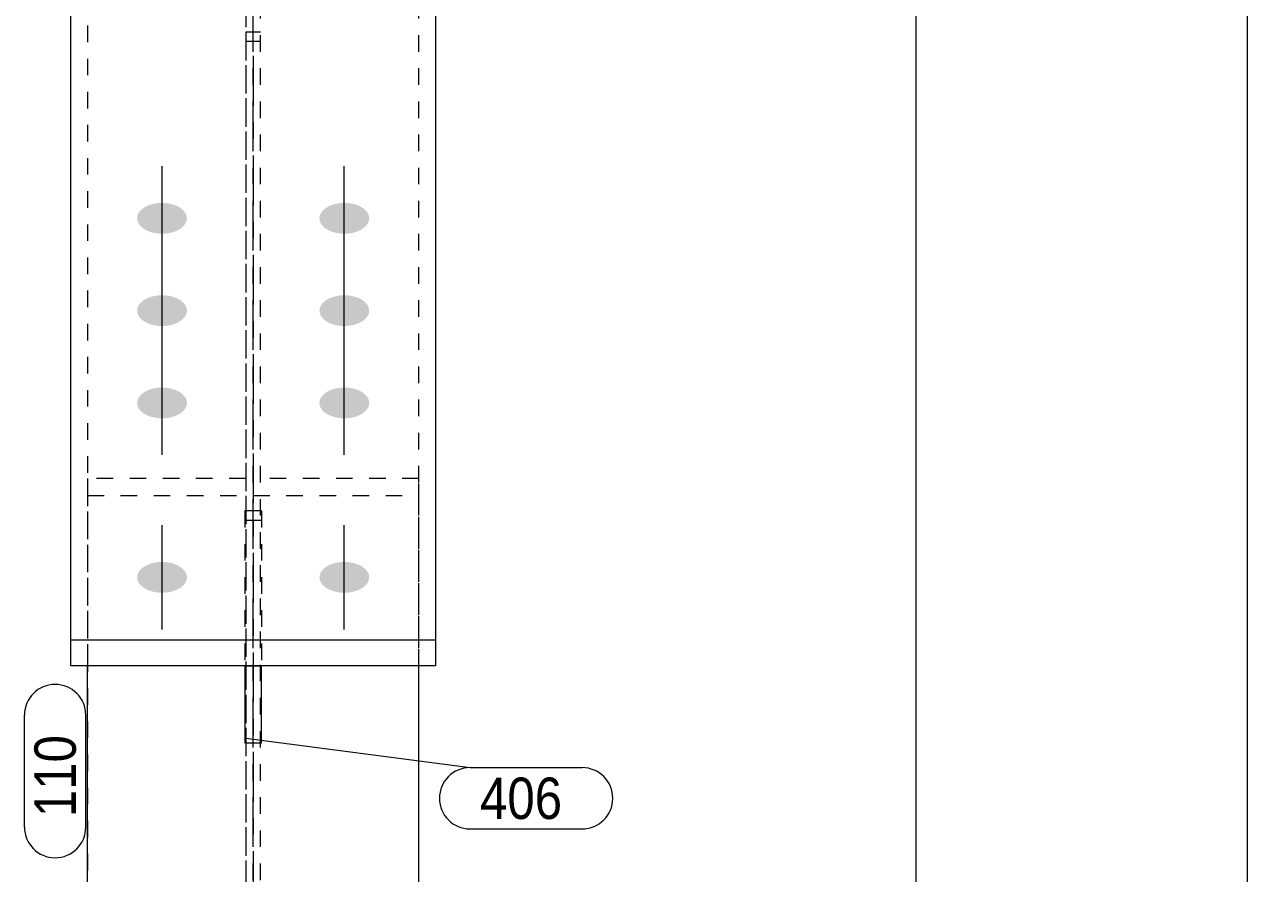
# Model space of a CAD drawing. Header units: millimetres. Extents: x 2 to 579, y 1 to 825.
# Drawn here: x 69.8 to 143.6, y 523.1 to 574.3 of the extents above; entities that cross this region are included whole.
import ezdxf

# ---------------------------------------------------------------- set-up
doc = ezdxf.new("R2010")
doc.units = ezdxf.units.MM
for name, pattern in [('XKITLINE00', [0]), ('XKITLINE01', [4, 1, -1, 1, -1]), ('XKITLINE03', [6, 3, -1, 1, -1])]:
    doc.linetypes.add(name, pattern=pattern)
for name, color, linetype, lineweight in [('Bolt', 3, 'Continuous', 0), ('Dimensions', 7, 'Continuous', 0), ('Part', 2, 'Continuous', 0), ('PartMark', 7, 'Continuous', 0)]:
    doc.layers.add(name, color=color, linetype=linetype, lineweight=lineweight)
doc.styles.add('ARIAL', font='ARIAL.TTF')

# ---------------------------------------------------------------- blocks, each defined once
blk = doc.blocks.new('*A39')
at = {"layer": 'Bolt'}
for points in [[(78.032, 561.676), (77.995, 561.677), (77.958, 561.678), (77.922, 561.68), (77.885, 561.683), (77.849, 561.686), (77.812, 561.69), (77.776, 561.694), (77.74, 561.698), (77.704, 561.704), (77.669, 561.71), (77.633, 561.716), (77.598, 561.723), (77.563, 561.73), (77.529, 561.738), (77.495, 561.747), (77.461, 561.756), (77.427, 561.765), (77.394, 561.775), (77.362, 561.786), (77.329, 561.797), (77.298, 561.808), (77.266, 561.82), (77.235, 561.832), (77.205, 561.845), (77.175, 561.859), (77.146, 561.872), (77.117, 561.887), (77.089, 561.901), (77.061, 561.916), (77.034, 561.932), (77.008, 561.948), (76.982, 561.964), (76.957, 561.981), (76.933, 561.998), (76.909, 562.015), (76.886, 562.033), (76.864, 562.051), (76.842, 562.07), (76.822, 562.089), (76.801, 562.108), (76.782, 562.127), (76.764, 562.147), (76.746, 562.167), (76.729, 562.187), (76.713, 562.208), (76.697, 562.228), (76.683, 562.249), (76.669, 562.27), (76.656, 562.292), (76.644, 562.313), (76.633, 562.335), (76.623, 562.357), (76.614, 562.379), (76.605, 562.401), (76.598, 562.423), (76.591, 562.446), (76.585, 562.468), (76.58, 562.491), (76.576, 562.514), (76.573, 562.536), (76.571, 562.559), (76.569, 562.582), (76.569, 562.605), (76.569, 562.627), (76.571, 562.65), (76.573, 562.673), (76.576, 562.696), (76.58, 562.718), (76.585, 562.741), (76.591, 562.763), (76.598, 562.786), (76.605, 562.808), (76.614, 562.83), (76.623, 562.852), (76.633, 562.874), (76.644, 562.896), (76.656, 562.917), (76.669, 562.939), (76.683, 562.96), (76.697, 562.981), (76.713, 563.002), (76.729, 563.022), (76.746, 563.042), (76.764, 563.062), (76.782, 563.082), (76.801, 563.101), (76.822, 563.12), (76.842, 563.139), (76.864, 563.158), (76.886, 563.176), (76.909, 563.194), (76.933, 563.211), (76.957, 563.228), (76.982, 563.245), (77.008, 563.261), (77.034, 563.277), (77.061, 563.293), (77.089, 563.308), (77.117, 563.322), (77.146, 563.337), (77.175, 563.35), (77.205, 563.364), (77.235, 563.377), (77.266, 563.389), (77.298, 563.401), (77.329, 563.413), (77.362, 563.424), (77.394, 563.434), (77.427, 563.444), (77.461, 563.454), (77.495, 563.463), (77.529, 563.471), (77.563, 563.479), (77.598, 563.486), (77.633, 563.493), (77.669, 563.5), (77.704, 563.505), (77.74, 563.511), (77.776, 563.515), (77.812, 563.52), (77.849, 563.523), (77.885, 563.526), (77.922, 563.529), (77.958, 563.531), (77.995, 563.532), (78.032, 563.533), (78.069, 563.533), (78.106, 563.533), (78.142, 563.532), (78.179, 563.531), (78.216, 563.529), (78.252, 563.526), (78.289, 563.523), (78.325, 563.52), (78.361, 563.515), (78.397, 563.511), (78.433, 563.505), (78.469, 563.5), (78.504, 563.493), (78.539, 563.486), (78.574, 563.479), (78.609, 563.471), (78.643, 563.463), (78.677, 563.454), (78.71, 563.444), (78.743, 563.434), (78.776, 563.424), (78.808, 563.413), (78.84, 563.401), (78.871, 563.389), (78.902, 563.377), (78.932, 563.364), (78.962, 563.35), (78.992, 563.337), (79.02, 563.322), (79.049, 563.308), (79.076, 563.293), (79.103, 563.277), (79.129, 563.261), (79.155, 563.245), (79.18, 563.228), (79.205, 563.211), (79.228, 563.194), (79.251, 563.176), (79.274, 563.158), (79.295, 563.139), (79.316, 563.12), (79.336, 563.101), (79.355, 563.082), (79.374, 563.062), (79.392, 563.042), (79.409, 563.022), (79.425, 563.002), (79.44, 562.981), (79.455, 562.96), (79.468, 562.939), (79.481, 562.917), (79.493, 562.896), (79.504, 562.874), (79.514, 562.852), (79.524, 562.83), (79.532, 562.808), (79.54, 562.786), (79.547, 562.763), (79.553, 562.741), (79.557, 562.718), (79.562, 562.696), (79.565, 562.673), (79.567, 562.65), (79.568, 562.627), (79.569, 562.605), (79.568, 562.582), (79.567, 562.559), (79.565, 562.536), (79.562, 562.514), (79.557, 562.491), (79.553, 562.468), (79.547, 562.446), (79.54, 562.423), (79.532, 562.401), (79.524, 562.379), (79.514, 562.357), (79.504, 562.335), (79.493, 562.313), (79.481, 562.292), (79.468, 562.27), (79.455, 562.249), (79.44, 562.228), (79.425, 562.208), (79.409, 562.187), (79.392, 562.167), (79.374, 562.147), (79.355, 562.127), (79.336, 562.108), (79.316, 562.089), (79.295, 562.07), (79.274, 562.051), (79.251, 562.033), (79.228, 562.015), (79.205, 561.998), (79.18, 561.981), (79.155, 561.964), (79.129, 561.948), (79.103, 561.932), (79.076, 561.916), (79.049, 561.901), (79.02, 561.887), (78.992, 561.872), (78.962, 561.859), (78.932, 561.845), (78.902, 561.832), (78.871, 561.82), (78.84, 561.808), (78.808, 561.797), (78.776, 561.786), (78.743, 561.775), (78.71, 561.765), (78.677, 561.756), (78.643, 561.747), (78.609, 561.738), (78.574, 561.73), (78.539, 561.723), (78.504, 561.716), (78.469, 561.71), (78.433, 561.704), (78.397, 561.698), (78.361, 561.694), (78.325, 561.69), (78.289, 561.686), (78.252, 561.683), (78.216, 561.68), (78.179, 561.678), (78.142, 561.677), (78.106, 561.676), (78.069, 561.676)], [(89.032, 561.676), (88.995, 561.677), (88.958, 561.678), (88.922, 561.68), (88.885, 561.683), (88.849, 561.686), (88.812, 561.69), (88.776, 561.694), (88.74, 561.698), (88.704, 561.704), (88.669, 561.71), (88.633, 561.716), (88.598, 561.723), (88.563, 561.73), (88.529, 561.738), (88.495, 561.747), (88.461, 561.756), (88.427, 561.765), (88.394, 561.775), (88.362, 561.786), (88.329, 561.797), (88.298, 561.808), (88.266, 561.82), (88.235, 561.832), (88.205, 561.845), (88.175, 561.859), (88.146, 561.872), (88.117, 561.887), (88.089, 561.901), (88.061, 561.916), (88.034, 561.932), (88.008, 561.948), (87.982, 561.964), (87.957, 561.981), (87.933, 561.998), (87.909, 562.015), (87.886, 562.033), (87.864, 562.051), (87.842, 562.07), (87.822, 562.089), (87.801, 562.108), (87.782, 562.127), (87.764, 562.147), (87.746, 562.167), (87.729, 562.187), (87.713, 562.208), (87.697, 562.228), (87.683, 562.249), (87.669, 562.27), (87.656, 562.292), (87.644, 562.313), (87.633, 562.335), (87.623, 562.357), (87.614, 562.379), (87.605, 562.401), (87.598, 562.423), (87.591, 562.446), (87.585, 562.468), (87.58, 562.491), (87.576, 562.514), (87.573, 562.536), (87.571, 562.559), (87.569, 562.582), (87.569, 562.605), (87.569, 562.627), (87.571, 562.65), (87.573, 562.673), (87.576, 562.696), (87.58, 562.718), (87.585, 562.741), (87.591, 562.763), (87.598, 562.786), (87.605, 562.808), (87.614, 562.83), (87.623, 562.852), (87.633, 562.874), (87.644, 562.896), (87.656, 562.917), (87.669, 562.939), (87.683, 562.96), (87.697, 562.981), (87.713, 563.002), (87.729, 563.022), (87.746, 563.042), (87.764, 563.062), (87.782, 563.082), (87.801, 563.101), (87.822, 563.12), (87.842, 563.139), (87.864, 563.158), (87.886, 563.176), (87.909, 563.194), (87.933, 563.211), (87.957, 563.228), (87.982, 563.245), (88.008, 563.261), (88.034, 563.277), (88.061, 563.293), (88.089, 563.308), (88.117, 563.322), (88.146, 563.337), (88.175, 563.35), (88.205, 563.364), (88.235, 563.377), (88.266, 563.389), (88.298, 563.401), (88.329, 563.413), (88.362, 563.424), (88.394, 563.434), (88.427, 563.444), (88.461, 563.454), (88.495, 563.463), (88.529, 563.471), (88.563, 563.479), (88.598, 563.486), (88.633, 563.493), (88.669, 563.5), (88.704, 563.505), (88.74, 563.511), (88.776, 563.515), (88.812, 563.52), (88.849, 563.523), (88.885, 563.526), (88.922, 563.529), (88.958, 563.531), (88.995, 563.532), (89.032, 563.533), (89.069, 563.533), (89.106, 563.533), (89.142, 563.532), (89.179, 563.531), (89.216, 563.529), (89.252, 563.526), (89.289, 563.523), (89.325, 563.52), (89.361, 563.515), (89.397, 563.511), (89.433, 563.505), (89.469, 563.5), (89.504, 563.493), (89.539, 563.486), (89.574, 563.479), (89.609, 563.471), (89.643, 563.463), (89.677, 563.454), (89.71, 563.444), (89.743, 563.434), (89.776, 563.424), (89.808, 563.413), (89.84, 563.401), (89.871, 563.389), (89.902, 563.377), (89.932, 563.364), (89.962, 563.35), (89.992, 563.337), (90.02, 563.322), (90.049, 563.308), (90.076, 563.293), (90.103, 563.277), (90.129, 563.261), (90.155, 563.245), (90.18, 563.228), (90.205, 563.211), (90.228, 563.194), (90.251, 563.176), (90.274, 563.158), (90.295, 563.139), (90.316, 563.12), (90.336, 563.101), (90.355, 563.082), (90.374, 563.062), (90.392, 563.042), (90.409, 563.022), (90.425, 563.002), (90.44, 562.981), (90.455, 562.96), (90.468, 562.939), (90.481, 562.917), (90.493, 562.896), (90.504, 562.874), (90.514, 562.852), (90.524, 562.83), (90.532, 562.808), (90.54, 562.786), (90.547, 562.763), (90.553, 562.741), (90.557, 562.718), (90.562, 562.696), (90.565, 562.673), (90.567, 562.65), (90.568, 562.627), (90.569, 562.605), (90.568, 562.582), (90.567, 562.559), (90.565, 562.536), (90.562, 562.514), (90.557, 562.491), (90.553, 562.468), (90.547, 562.446), (90.54, 562.423), (90.532, 562.401), (90.524, 562.379), (90.514, 562.357), (90.504, 562.335), (90.493, 562.313), (90.481, 562.292), (90.468, 562.27), (90.455, 562.249), (90.44, 562.228), (90.425, 562.208), (90.409, 562.187), (90.392, 562.167), (90.374, 562.147), (90.355, 562.127), (90.336, 562.108), (90.316, 562.089), (90.295, 562.07), (90.274, 562.051), (90.251, 562.033), (90.228, 562.015), (90.205, 561.998), (90.18, 561.981), (90.155, 561.964), (90.129, 561.948), (90.103, 561.932), (90.076, 561.916), (90.049, 561.901), (90.02, 561.887), (89.992, 561.872), (89.962, 561.859), (89.932, 561.845), (89.902, 561.832), (89.871, 561.82), (89.84, 561.808), (89.808, 561.797), (89.776, 561.786), (89.743, 561.775), (89.71, 561.765), (89.677, 561.756), (89.643, 561.747), (89.609, 561.738), (89.574, 561.73), (89.539, 561.723), (89.504, 561.716), (89.469, 561.71), (89.433, 561.704), (89.397, 561.698), (89.361, 561.694), (89.325, 561.69), (89.289, 561.686), (89.252, 561.683), (89.216, 561.68), (89.179, 561.678), (89.142, 561.677), (89.106, 561.676), (89.069, 561.676)], [(78.032, 556.104), (77.995, 556.105), (77.958, 556.107), (77.922, 556.109), (77.885, 556.111), (77.849, 556.114), (77.812, 556.118), (77.776, 556.122), (77.74, 556.127), (77.704, 556.132), (77.669, 556.138), (77.633, 556.144), (77.598, 556.151), (77.563, 556.158), (77.529, 556.166), (77.495, 556.175), (77.461, 556.184), (77.427, 556.193), (77.394, 556.203), (77.362, 556.214), (77.329, 556.225), (77.298, 556.236), (77.266, 556.248), (77.235, 556.261), (77.205, 556.273), (77.175, 556.287), (77.146, 556.301), (77.117, 556.315), (77.089, 556.33), (77.061, 556.345), (77.034, 556.36), (77.008, 556.376), (76.982, 556.392), (76.957, 556.409), (76.933, 556.426), (76.909, 556.444), (76.886, 556.461), (76.864, 556.479), (76.842, 556.498), (76.822, 556.517), (76.801, 556.536), (76.782, 556.555), (76.764, 556.575), (76.746, 556.595), (76.729, 556.615), (76.713, 556.636), (76.697, 556.656), (76.683, 556.677), (76.669, 556.698), (76.656, 556.72), (76.644, 556.741), (76.633, 556.763), (76.623, 556.785), (76.614, 556.807), (76.605, 556.829), (76.598, 556.852), (76.591, 556.874), (76.585, 556.896), (76.58, 556.919), (76.576, 556.942), (76.573, 556.964), (76.571, 556.987), (76.569, 557.01), (76.569, 557.033), (76.569, 557.055), (76.571, 557.078), (76.573, 557.101), (76.576, 557.124), (76.58, 557.146), (76.585, 557.169), (76.591, 557.191), (76.598, 557.214), (76.605, 557.236), (76.614, 557.258), (76.623, 557.28), (76.633, 557.302), (76.644, 557.324), (76.656, 557.346), (76.669, 557.367), (76.683, 557.388), (76.697, 557.409), (76.713, 557.43), (76.729, 557.45), (76.746, 557.47), (76.764, 557.49), (76.782, 557.51), (76.801, 557.53), (76.822, 557.549), (76.842, 557.567), (76.864, 557.586), (76.886, 557.604), (76.909, 557.622), (76.933, 557.639), (76.957, 557.656), (76.982, 557.673), (77.008, 557.689), (77.034, 557.705), (77.061, 557.721), (77.089, 557.736), (77.117, 557.751), (77.146, 557.765), (77.175, 557.779), (77.205, 557.792), (77.235, 557.805), (77.266, 557.817), (77.298, 557.829), (77.329, 557.841), (77.362, 557.852), (77.394, 557.862), (77.427, 557.872), (77.461, 557.882), (77.495, 557.891), (77.529, 557.899), (77.563, 557.907), (77.598, 557.914), (77.633, 557.921), (77.669, 557.928), (77.704, 557.933), (77.74, 557.939), (77.776, 557.943), (77.812, 557.948), (77.849, 557.951), (77.885, 557.954), (77.922, 557.957), (77.958, 557.959), (77.995, 557.96), (78.032, 557.961), (78.069, 557.961), (78.106, 557.961), (78.142, 557.96), (78.179, 557.959), (78.216, 557.957), (78.252, 557.954), (78.289, 557.951), (78.325, 557.948), (78.361, 557.943), (78.397, 557.939), (78.433, 557.933), (78.469, 557.928), (78.504, 557.921), (78.539, 557.914), (78.574, 557.907), (78.609, 557.899), (78.643, 557.891), (78.677, 557.882), (78.71, 557.872), (78.743, 557.862), (78.776, 557.852), (78.808, 557.841), (78.84, 557.829), (78.871, 557.817), (78.902, 557.805), (78.932, 557.792), (78.962, 557.779), (78.992, 557.765), (79.02, 557.751), (79.049, 557.736), (79.076, 557.721), (79.103, 557.705), (79.129, 557.689), (79.155, 557.673), (79.18, 557.656), (79.205, 557.639), (79.228, 557.622), (79.251, 557.604), (79.274, 557.586), (79.295, 557.567), (79.316, 557.549), (79.336, 557.53), (79.355, 557.51), (79.374, 557.49), (79.392, 557.47), (79.409, 557.45), (79.425, 557.43), (79.44, 557.409), (79.455, 557.388), (79.468, 557.367), (79.481, 557.346), (79.493, 557.324), (79.504, 557.302), (79.514, 557.28), (79.524, 557.258), (79.532, 557.236), (79.54, 557.214), (79.547, 557.191), (79.553, 557.169), (79.557, 557.146), (79.562, 557.124), (79.565, 557.101), (79.567, 557.078), (79.568, 557.055), (79.569, 557.033), (79.568, 557.01), (79.567, 556.987), (79.565, 556.964), (79.562, 556.942), (79.557, 556.919), (79.553, 556.896), (79.547, 556.874), (79.54, 556.852), (79.532, 556.829), (79.524, 556.807), (79.514, 556.785), (79.504, 556.763), (79.493, 556.741), (79.481, 556.72), (79.468, 556.698), (79.455, 556.677), (79.44, 556.656), (79.425, 556.636), (79.409, 556.615), (79.392, 556.595), (79.374, 556.575), (79.355, 556.555), (79.336, 556.536), (79.316, 556.517), (79.295, 556.498), (79.274, 556.479), (79.251, 556.461), (79.228, 556.444), (79.205, 556.426), (79.18, 556.409), (79.155, 556.392), (79.129, 556.376), (79.103, 556.36), (79.076, 556.345), (79.049, 556.33), (79.02, 556.315), (78.992, 556.301), (78.962, 556.287), (78.932, 556.273), (78.902, 556.261), (78.871, 556.248), (78.84, 556.236), (78.808, 556.225), (78.776, 556.214), (78.743, 556.203), (78.71, 556.193), (78.677, 556.184), (78.643, 556.175), (78.609, 556.166), (78.574, 556.158), (78.539, 556.151), (78.504, 556.144), (78.469, 556.138), (78.433, 556.132), (78.397, 556.127), (78.361, 556.122), (78.325, 556.118), (78.289, 556.114), (78.252, 556.111), (78.216, 556.109), (78.179, 556.107), (78.142, 556.105), (78.106, 556.104), (78.069, 556.104)], [(89.032, 556.104), (88.995, 556.105), (88.958, 556.107), (88.922, 556.109), (88.885, 556.111), (88.849, 556.114), (88.812, 556.118), (88.776, 556.122), (88.74, 556.127), (88.704, 556.132), (88.669, 556.138), (88.633, 556.144), (88.598, 556.151), (88.563, 556.158), (88.529, 556.166), (88.495, 556.175), (88.461, 556.184), (88.427, 556.193), (88.394, 556.203), (88.362, 556.214), (88.329, 556.225), (88.298, 556.236), (88.266, 556.248), (88.235, 556.261), (88.205, 556.273), (88.175, 556.287), (88.146, 556.301), (88.117, 556.315), (88.089, 556.33), (88.061, 556.345), (88.034, 556.36), (88.008, 556.376), (87.982, 556.392), (87.957, 556.409), (87.933, 556.426), (87.909, 556.444), (87.886, 556.461), (87.864, 556.479), (87.842, 556.498), (87.822, 556.517), (87.801, 556.536), (87.782, 556.555), (87.764, 556.575), (87.746, 556.595), (87.729, 556.615), (87.713, 556.636), (87.697, 556.656), (87.683, 556.677), (87.669, 556.698), (87.656, 556.72), (87.644, 556.741), (87.633, 556.763), (87.623, 556.785), (87.614, 556.807), (87.605, 556.829), (87.598, 556.852), (87.591, 556.874), (87.585, 556.896), (87.58, 556.919), (87.576, 556.942), (87.573, 556.964), (87.571, 556.987), (87.569, 557.01), (87.569, 557.033), (87.569, 557.055), (87.571, 557.078), (87.573, 557.101), (87.576, 557.124), (87.58, 557.146), (87.585, 557.169), (87.591, 557.191), (87.598, 557.214), (87.605, 557.236), (87.614, 557.258), (87.623, 557.28), (87.633, 557.302), (87.644, 557.324), (87.656, 557.346), (87.669, 557.367), (87.683, 557.388), (87.697, 557.409), (87.713, 557.43), (87.729, 557.45), (87.746, 557.47), (87.764, 557.49), (87.782, 557.51), (87.801, 557.53), (87.822, 557.549), (87.842, 557.567), (87.864, 557.586), (87.886, 557.604), (87.909, 557.622), (87.933, 557.639), (87.957, 557.656), (87.982, 557.673), (88.008, 557.689), (88.034, 557.705), (88.061, 557.721), (88.089, 557.736), (88.117, 557.751), (88.146, 557.765), (88.175, 557.779), (88.205, 557.792), (88.235, 557.805), (88.266, 557.817), (88.298, 557.829), (88.329, 557.841), (88.362, 557.852), (88.394, 557.862), (88.427, 557.872), (88.461, 557.882), (88.495, 557.891), (88.529, 557.899), (88.563, 557.907), (88.598, 557.914), (88.633, 557.921), (88.669, 557.928), (88.704, 557.933), (88.74, 557.939), (88.776, 557.943), (88.812, 557.948), (88.849, 557.951), (88.885, 557.954), (88.922, 557.957), (88.958, 557.959), (88.995, 557.96), (89.032, 557.961), (89.069, 557.961), (89.106, 557.961), (89.142, 557.96), (89.179, 557.959), (89.216, 557.957), (89.252, 557.954), (89.289, 557.951), (89.325, 557.948), (89.361, 557.943), (89.397, 557.939), (89.433, 557.933), (89.469, 557.928), (89.504, 557.921), (89.539, 557.914), (89.574, 557.907), (89.609, 557.899), (89.643, 557.891), (89.677, 557.882), (89.71, 557.872), (89.743, 557.862), (89.776, 557.852), (89.808, 557.841), (89.84, 557.829), (89.871, 557.817), (89.902, 557.805), (89.932, 557.792), (89.962, 557.779), (89.992, 557.765), (90.02, 557.751), (90.049, 557.736), (90.076, 557.721), (90.103, 557.705), (90.129, 557.689), (90.155, 557.673), (90.18, 557.656), (90.205, 557.639), (90.228, 557.622), (90.251, 557.604), (90.274, 557.586), (90.295, 557.567), (90.316, 557.549), (90.336, 557.53), (90.355, 557.51), (90.374, 557.49), (90.392, 557.47), (90.409, 557.45), (90.425, 557.43), (90.44, 557.409), (90.455, 557.388), (90.468, 557.367), (90.481, 557.346), (90.493, 557.324), (90.504, 557.302), (90.514, 557.28), (90.524, 557.258), (90.532, 557.236), (90.54, 557.214), (90.547, 557.191), (90.553, 557.169), (90.557, 557.146), (90.562, 557.124), (90.565, 557.101), (90.567, 557.078), (90.568, 557.055), (90.569, 557.033), (90.568, 557.01), (90.567, 556.987), (90.565, 556.964), (90.562, 556.942), (90.557, 556.919), (90.553, 556.896), (90.547, 556.874), (90.54, 556.852), (90.532, 556.829), (90.524, 556.807), (90.514, 556.785), (90.504, 556.763), (90.493, 556.741), (90.481, 556.72), (90.468, 556.698), (90.455, 556.677), (90.44, 556.656), (90.425, 556.636), (90.409, 556.615), (90.392, 556.595), (90.374, 556.575), (90.355, 556.555), (90.336, 556.536), (90.316, 556.517), (90.295, 556.498), (90.274, 556.479), (90.251, 556.461), (90.228, 556.444), (90.205, 556.426), (90.18, 556.409), (90.155, 556.392), (90.129, 556.376), (90.103, 556.36), (90.076, 556.345), (90.049, 556.33), (90.02, 556.315), (89.992, 556.301), (89.962, 556.287), (89.932, 556.273), (89.902, 556.261), (89.871, 556.248), (89.84, 556.236), (89.808, 556.225), (89.776, 556.214), (89.743, 556.203), (89.71, 556.193), (89.677, 556.184), (89.643, 556.175), (89.609, 556.166), (89.574, 556.158), (89.539, 556.151), (89.504, 556.144), (89.469, 556.138), (89.433, 556.132), (89.397, 556.127), (89.361, 556.122), (89.325, 556.118), (89.289, 556.114), (89.252, 556.111), (89.216, 556.109), (89.179, 556.107), (89.142, 556.105), (89.106, 556.104), (89.069, 556.104)], [(78.032, 550.532), (77.995, 550.533), (77.958, 550.535), (77.922, 550.537), (77.885, 550.539), (77.849, 550.542), (77.812, 550.546), (77.776, 550.55), (77.74, 550.555), (77.704, 550.56), (77.669, 550.566), (77.633, 550.572), (77.598, 550.579), (77.563, 550.586), (77.529, 550.594), (77.495, 550.603), (77.461, 550.612), (77.427, 550.621), (77.394, 550.631), (77.362, 550.642), (77.329, 550.653), (77.298, 550.664), (77.266, 550.676), (77.235, 550.689), (77.205, 550.702), (77.175, 550.715), (77.146, 550.729), (77.117, 550.743), (77.089, 550.758), (77.061, 550.773), (77.034, 550.788), (77.008, 550.804), (76.982, 550.82), (76.957, 550.837), (76.933, 550.854), (76.909, 550.872), (76.886, 550.889), (76.864, 550.908), (76.842, 550.926), (76.822, 550.945), (76.801, 550.964), (76.782, 550.983), (76.764, 551.003), (76.746, 551.023), (76.729, 551.043), (76.713, 551.064), (76.697, 551.084), (76.683, 551.105), (76.669, 551.127), (76.656, 551.148), (76.644, 551.17), (76.633, 551.191), (76.623, 551.213), (76.614, 551.235), (76.605, 551.257), (76.598, 551.28), (76.591, 551.302), (76.585, 551.325), (76.58, 551.347), (76.576, 551.37), (76.573, 551.392), (76.571, 551.415), (76.569, 551.438), (76.569, 551.461), (76.569, 551.484), (76.571, 551.506), (76.573, 551.529), (76.576, 551.552), (76.58, 551.574), (76.585, 551.597), (76.591, 551.62), (76.598, 551.642), (76.605, 551.664), (76.614, 551.686), (76.623, 551.708), (76.633, 551.73), (76.644, 551.752), (76.656, 551.774), (76.669, 551.795), (76.683, 551.816), (76.697, 551.837), (76.713, 551.858), (76.729, 551.878), (76.746, 551.899), (76.764, 551.919), (76.782, 551.938), (76.801, 551.958), (76.822, 551.977), (76.842, 551.996), (76.864, 552.014), (76.886, 552.032), (76.909, 552.05), (76.933, 552.067), (76.957, 552.084), (76.982, 552.101), (77.008, 552.117), (77.034, 552.133), (77.061, 552.149), (77.089, 552.164), (77.117, 552.179), (77.146, 552.193), (77.175, 552.207), (77.205, 552.22), (77.235, 552.233), (77.266, 552.245), (77.298, 552.257), (77.329, 552.269), (77.362, 552.28), (77.394, 552.29), (77.427, 552.3), (77.461, 552.31), (77.495, 552.319), (77.529, 552.327), (77.563, 552.335), (77.598, 552.343), (77.633, 552.349), (77.669, 552.356), (77.704, 552.362), (77.74, 552.367), (77.776, 552.372), (77.812, 552.376), (77.849, 552.379), (77.885, 552.382), (77.922, 552.385), (77.958, 552.387), (77.995, 552.388), (78.032, 552.389), (78.069, 552.389), (78.106, 552.389), (78.142, 552.388), (78.179, 552.387), (78.216, 552.385), (78.252, 552.382), (78.289, 552.379), (78.325, 552.376), (78.361, 552.372), (78.397, 552.367), (78.433, 552.362), (78.469, 552.356), (78.504, 552.349), (78.539, 552.343), (78.574, 552.335), (78.609, 552.327), (78.643, 552.319), (78.677, 552.31), (78.71, 552.3), (78.743, 552.29), (78.776, 552.28), (78.808, 552.269), (78.84, 552.257), (78.871, 552.245), (78.902, 552.233), (78.932, 552.22), (78.962, 552.207), (78.992, 552.193), (79.02, 552.179), (79.049, 552.164), (79.076, 552.149), (79.103, 552.133), (79.129, 552.117), (79.155, 552.101), (79.18, 552.084), (79.205, 552.067), (79.228, 552.05), (79.251, 552.032), (79.274, 552.014), (79.295, 551.996), (79.316, 551.977), (79.336, 551.958), (79.355, 551.938), (79.374, 551.919), (79.392, 551.899), (79.409, 551.878), (79.425, 551.858), (79.44, 551.837), (79.455, 551.816), (79.468, 551.795), (79.481, 551.774), (79.493, 551.752), (79.504, 551.73), (79.514, 551.708), (79.524, 551.686), (79.532, 551.664), (79.54, 551.642), (79.547, 551.62), (79.553, 551.597), (79.557, 551.574), (79.562, 551.552), (79.565, 551.529), (79.567, 551.506), (79.568, 551.484), (79.569, 551.461), (79.568, 551.438), (79.567, 551.415), (79.565, 551.392), (79.562, 551.37), (79.557, 551.347), (79.553, 551.325), (79.547, 551.302), (79.54, 551.28), (79.532, 551.257), (79.524, 551.235), (79.514, 551.213), (79.504, 551.191), (79.493, 551.17), (79.481, 551.148), (79.468, 551.127), (79.455, 551.105), (79.44, 551.084), (79.425, 551.064), (79.409, 551.043), (79.392, 551.023), (79.374, 551.003), (79.355, 550.983), (79.336, 550.964), (79.316, 550.945), (79.295, 550.926), (79.274, 550.908), (79.251, 550.889), (79.228, 550.872), (79.205, 550.854), (79.18, 550.837), (79.155, 550.82), (79.129, 550.804), (79.103, 550.788), (79.076, 550.773), (79.049, 550.758), (79.02, 550.743), (78.992, 550.729), (78.962, 550.715), (78.932, 550.702), (78.902, 550.689), (78.871, 550.676), (78.84, 550.664), (78.808, 550.653), (78.776, 550.642), (78.743, 550.631), (78.71, 550.621), (78.677, 550.612), (78.643, 550.603), (78.609, 550.594), (78.574, 550.586), (78.539, 550.579), (78.504, 550.572), (78.469, 550.566), (78.433, 550.56), (78.397, 550.555), (78.361, 550.55), (78.325, 550.546), (78.289, 550.542), (78.252, 550.539), (78.216, 550.537), (78.179, 550.535), (78.142, 550.533), (78.106, 550.532), (78.069, 550.532)], [(89.032, 550.532), (88.995, 550.533), (88.958, 550.535), (88.922, 550.537), (88.885, 550.539), (88.849, 550.542), (88.812, 550.546), (88.776, 550.55), (88.74, 550.555), (88.704, 550.56), (88.669, 550.566), (88.633, 550.572), (88.598, 550.579), (88.563, 550.586), (88.529, 550.594), (88.495, 550.603), (88.461, 550.612), (88.427, 550.621), (88.394, 550.631), (88.362, 550.642), (88.329, 550.653), (88.298, 550.664), (88.266, 550.676), (88.235, 550.689), (88.205, 550.702), (88.175, 550.715), (88.146, 550.729), (88.117, 550.743), (88.089, 550.758), (88.061, 550.773), (88.034, 550.788), (88.008, 550.804), (87.982, 550.82), (87.957, 550.837), (87.933, 550.854), (87.909, 550.872), (87.886, 550.889), (87.864, 550.908), (87.842, 550.926), (87.822, 550.945), (87.801, 550.964), (87.782, 550.983), (87.764, 551.003), (87.746, 551.023), (87.729, 551.043), (87.713, 551.064), (87.697, 551.084), (87.683, 551.105), (87.669, 551.127), (87.656, 551.148), (87.644, 551.17), (87.633, 551.191), (87.623, 551.213), (87.614, 551.235), (87.605, 551.257), (87.598, 551.28), (87.591, 551.302), (87.585, 551.325), (87.58, 551.347), (87.576, 551.37), (87.573, 551.392), (87.571, 551.415), (87.569, 551.438), (87.569, 551.461), (87.569, 551.484), (87.571, 551.506), (87.573, 551.529), (87.576, 551.552), (87.58, 551.574), (87.585, 551.597), (87.591, 551.62), (87.598, 551.642), (87.605, 551.664), (87.614, 551.686), (87.623, 551.708), (87.633, 551.73), (87.644, 551.752), (87.656, 551.774), (87.669, 551.795), (87.683, 551.816), (87.697, 551.837), (87.713, 551.858), (87.729, 551.878), (87.746, 551.899), (87.764, 551.919), (87.782, 551.938), (87.801, 551.958), (87.822, 551.977), (87.842, 551.996), (87.864, 552.014), (87.886, 552.032), (87.909, 552.05), (87.933, 552.067), (87.957, 552.084), (87.982, 552.101), (88.008, 552.117), (88.034, 552.133), (88.061, 552.149), (88.089, 552.164), (88.117, 552.179), (88.146, 552.193), (88.175, 552.207), (88.205, 552.22), (88.235, 552.233), (88.266, 552.245), (88.298, 552.257), (88.329, 552.269), (88.362, 552.28), (88.394, 552.29), (88.427, 552.3), (88.461, 552.31), (88.495, 552.319), (88.529, 552.327), (88.563, 552.335), (88.598, 552.343), (88.633, 552.349), (88.669, 552.356), (88.704, 552.362), (88.74, 552.367), (88.776, 552.372), (88.812, 552.376), (88.849, 552.379), (88.885, 552.382), (88.922, 552.385), (88.958, 552.387), (88.995, 552.388), (89.032, 552.389), (89.069, 552.389), (89.106, 552.389), (89.142, 552.388), (89.179, 552.387), (89.216, 552.385), (89.252, 552.382), (89.289, 552.379), (89.325, 552.376), (89.361, 552.372), (89.397, 552.367), (89.433, 552.362), (89.469, 552.356), (89.504, 552.349), (89.539, 552.343), (89.574, 552.335), (89.609, 552.327), (89.643, 552.319), (89.677, 552.31), (89.71, 552.3), (89.743, 552.29), (89.776, 552.28), (89.808, 552.269), (89.84, 552.257), (89.871, 552.245), (89.902, 552.233), (89.932, 552.22), (89.962, 552.207), (89.992, 552.193), (90.02, 552.179), (90.049, 552.164), (90.076, 552.149), (90.103, 552.133), (90.129, 552.117), (90.155, 552.101), (90.18, 552.084), (90.205, 552.067), (90.228, 552.05), (90.251, 552.032), (90.274, 552.014), (90.295, 551.996), (90.316, 551.977), (90.336, 551.958), (90.355, 551.938), (90.374, 551.919), (90.392, 551.899), (90.409, 551.878), (90.425, 551.858), (90.44, 551.837), (90.455, 551.816), (90.468, 551.795), (90.481, 551.774), (90.493, 551.752), (90.504, 551.73), (90.514, 551.708), (90.524, 551.686), (90.532, 551.664), (90.54, 551.642), (90.547, 551.62), (90.553, 551.597), (90.557, 551.574), (90.562, 551.552), (90.565, 551.529), (90.567, 551.506), (90.568, 551.484), (90.569, 551.461), (90.568, 551.438), (90.567, 551.415), (90.565, 551.392), (90.562, 551.37), (90.557, 551.347), (90.553, 551.325), (90.547, 551.302), (90.54, 551.28), (90.532, 551.257), (90.524, 551.235), (90.514, 551.213), (90.504, 551.191), (90.493, 551.17), (90.481, 551.148), (90.468, 551.127), (90.455, 551.105), (90.44, 551.084), (90.425, 551.064), (90.409, 551.043), (90.392, 551.023), (90.374, 551.003), (90.355, 550.983), (90.336, 550.964), (90.316, 550.945), (90.295, 550.926), (90.274, 550.908), (90.251, 550.889), (90.228, 550.872), (90.205, 550.854), (90.18, 550.837), (90.155, 550.82), (90.129, 550.804), (90.103, 550.788), (90.076, 550.773), (90.049, 550.758), (90.02, 550.743), (89.992, 550.729), (89.962, 550.715), (89.932, 550.702), (89.902, 550.689), (89.871, 550.676), (89.84, 550.664), (89.808, 550.653), (89.776, 550.642), (89.743, 550.631), (89.71, 550.621), (89.677, 550.612), (89.643, 550.603), (89.609, 550.594), (89.574, 550.586), (89.539, 550.579), (89.504, 550.572), (89.469, 550.566), (89.433, 550.56), (89.397, 550.555), (89.361, 550.55), (89.325, 550.546), (89.289, 550.542), (89.252, 550.539), (89.216, 550.537), (89.179, 550.535), (89.142, 550.533), (89.106, 550.532), (89.069, 550.532)], [(78.032, 540.008), (77.995, 540.009), (77.958, 540.01), (77.922, 540.012), (77.885, 540.014), (77.849, 540.018), (77.812, 540.021), (77.776, 540.025), (77.74, 540.03), (77.704, 540.035), (77.669, 540.041), (77.633, 540.047), (77.598, 540.054), (77.563, 540.062), (77.529, 540.07), (77.495, 540.078), (77.461, 540.087), (77.427, 540.097), (77.394, 540.107), (77.362, 540.117), (77.329, 540.128), (77.298, 540.14), (77.266, 540.152), (77.235, 540.164), (77.205, 540.177), (77.175, 540.19), (77.146, 540.204), (77.117, 540.218), (77.089, 540.233), (77.061, 540.248), (77.034, 540.264), (77.008, 540.28), (76.982, 540.296), (76.957, 540.313), (76.933, 540.33), (76.909, 540.347), (76.886, 540.365), (76.864, 540.383), (76.842, 540.401), (76.822, 540.42), (76.801, 540.439), (76.782, 540.459), (76.764, 540.478), (76.746, 540.498), (76.729, 540.519), (76.713, 540.539), (76.697, 540.56), (76.683, 540.581), (76.669, 540.602), (76.656, 540.623), (76.644, 540.645), (76.633, 540.667), (76.623, 540.688), (76.614, 540.711), (76.605, 540.733), (76.598, 540.755), (76.591, 540.777), (76.585, 540.8), (76.58, 540.822), (76.576, 540.845), (76.573, 540.868), (76.571, 540.891), (76.569, 540.913), (76.569, 540.936), (76.569, 540.959), (76.571, 540.982), (76.573, 541.004), (76.576, 541.027), (76.58, 541.05), (76.585, 541.072), (76.591, 541.095), (76.598, 541.117), (76.605, 541.14), (76.614, 541.162), (76.623, 541.184), (76.633, 541.206), (76.644, 541.227), (76.656, 541.249), (76.669, 541.27), (76.683, 541.292), (76.697, 541.312), (76.713, 541.333), (76.729, 541.354), (76.746, 541.374), (76.764, 541.394), (76.782, 541.414), (76.801, 541.433), (76.822, 541.452), (76.842, 541.471), (76.864, 541.489), (76.886, 541.507), (76.909, 541.525), (76.933, 541.543), (76.957, 541.56), (76.982, 541.576), (77.008, 541.593), (77.034, 541.609), (77.061, 541.624), (77.089, 541.639), (77.117, 541.654), (77.146, 541.668), (77.175, 541.682), (77.205, 541.695), (77.235, 541.708), (77.266, 541.721), (77.298, 541.733), (77.329, 541.744), (77.362, 541.755), (77.394, 541.766), (77.427, 541.776), (77.461, 541.785), (77.495, 541.794), (77.529, 541.803), (77.563, 541.811), (77.598, 541.818), (77.633, 541.825), (77.669, 541.831), (77.704, 541.837), (77.74, 541.842), (77.776, 541.847), (77.812, 541.851), (77.849, 541.855), (77.885, 541.858), (77.922, 541.86), (77.958, 541.862), (77.995, 541.864), (78.032, 541.865), (78.069, 541.865), (78.106, 541.865), (78.142, 541.864), (78.179, 541.862), (78.216, 541.86), (78.252, 541.858), (78.289, 541.855), (78.325, 541.851), (78.361, 541.847), (78.397, 541.842), (78.433, 541.837), (78.469, 541.831), (78.504, 541.825), (78.539, 541.818), (78.574, 541.811), (78.609, 541.803), (78.643, 541.794), (78.677, 541.785), (78.71, 541.776), (78.743, 541.766), (78.776, 541.755), (78.808, 541.744), (78.84, 541.733), (78.871, 541.721), (78.902, 541.708), (78.932, 541.695), (78.962, 541.682), (78.992, 541.668), (79.02, 541.654), (79.049, 541.639), (79.076, 541.624), (79.103, 541.609), (79.129, 541.593), (79.155, 541.576), (79.18, 541.56), (79.205, 541.543), (79.228, 541.525), (79.251, 541.507), (79.274, 541.489), (79.295, 541.471), (79.316, 541.452), (79.336, 541.433), (79.355, 541.414), (79.374, 541.394), (79.392, 541.374), (79.409, 541.354), (79.425, 541.333), (79.44, 541.312), (79.455, 541.292), (79.468, 541.27), (79.481, 541.249), (79.493, 541.227), (79.504, 541.206), (79.514, 541.184), (79.524, 541.162), (79.532, 541.14), (79.54, 541.117), (79.547, 541.095), (79.553, 541.072), (79.557, 541.05), (79.562, 541.027), (79.565, 541.004), (79.567, 540.982), (79.568, 540.959), (79.569, 540.936), (79.568, 540.913), (79.567, 540.891), (79.565, 540.868), (79.562, 540.845), (79.557, 540.822), (79.553, 540.8), (79.547, 540.777), (79.54, 540.755), (79.532, 540.733), (79.524, 540.711), (79.514, 540.688), (79.504, 540.667), (79.493, 540.645), (79.481, 540.623), (79.468, 540.602), (79.455, 540.581), (79.44, 540.56), (79.425, 540.539), (79.409, 540.519), (79.392, 540.498), (79.374, 540.478), (79.355, 540.459), (79.336, 540.439), (79.316, 540.42), (79.295, 540.401), (79.274, 540.383), (79.251, 540.365), (79.228, 540.347), (79.205, 540.33), (79.18, 540.313), (79.155, 540.296), (79.129, 540.28), (79.103, 540.264), (79.076, 540.248), (79.049, 540.233), (79.02, 540.218), (78.992, 540.204), (78.962, 540.19), (78.932, 540.177), (78.902, 540.164), (78.871, 540.152), (78.84, 540.14), (78.808, 540.128), (78.776, 540.117), (78.743, 540.107), (78.71, 540.097), (78.677, 540.087), (78.643, 540.078), (78.609, 540.07), (78.574, 540.062), (78.539, 540.054), (78.504, 540.047), (78.469, 540.041), (78.433, 540.035), (78.397, 540.03), (78.361, 540.025), (78.325, 540.021), (78.289, 540.018), (78.252, 540.014), (78.216, 540.012), (78.179, 540.01), (78.142, 540.009), (78.106, 540.008), (78.069, 540.008)], [(89.032, 540.008), (88.995, 540.009), (88.958, 540.01), (88.922, 540.012), (88.885, 540.014), (88.849, 540.018), (88.812, 540.021), (88.776, 540.025), (88.74, 540.03), (88.704, 540.035), (88.669, 540.041), (88.633, 540.047), (88.598, 540.054), (88.563, 540.062), (88.529, 540.07), (88.495, 540.078), (88.461, 540.087), (88.427, 540.097), (88.394, 540.107), (88.362, 540.117), (88.329, 540.128), (88.298, 540.14), (88.266, 540.152), (88.235, 540.164), (88.205, 540.177), (88.175, 540.19), (88.146, 540.204), (88.117, 540.218), (88.089, 540.233), (88.061, 540.248), (88.034, 540.264), (88.008, 540.28), (87.982, 540.296), (87.957, 540.313), (87.933, 540.33), (87.909, 540.347), (87.886, 540.365), (87.864, 540.383), (87.842, 540.401), (87.822, 540.42), (87.801, 540.439), (87.782, 540.459), (87.764, 540.478), (87.746, 540.498), (87.729, 540.519), (87.713, 540.539), (87.697, 540.56), (87.683, 540.581), (87.669, 540.602), (87.656, 540.623), (87.644, 540.645), (87.633, 540.667), (87.623, 540.688), (87.614, 540.711), (87.605, 540.733), (87.598, 540.755), (87.591, 540.777), (87.585, 540.8), (87.58, 540.822), (87.576, 540.845), (87.573, 540.868), (87.571, 540.891), (87.569, 540.913), (87.569, 540.936), (87.569, 540.959), (87.571, 540.982), (87.573, 541.004), (87.576, 541.027), (87.58, 541.05), (87.585, 541.072), (87.591, 541.095), (87.598, 541.117), (87.605, 541.14), (87.614, 541.162), (87.623, 541.184), (87.633, 541.206), (87.644, 541.227), (87.656, 541.249), (87.669, 541.27), (87.683, 541.292), (87.697, 541.312), (87.713, 541.333), (87.729, 541.354), (87.746, 541.374), (87.764, 541.394), (87.782, 541.414), (87.801, 541.433), (87.822, 541.452), (87.842, 541.471), (87.864, 541.489), (87.886, 541.507), (87.909, 541.525), (87.933, 541.543), (87.957, 541.56), (87.982, 541.576), (88.008, 541.593), (88.034, 541.609), (88.061, 541.624), (88.089, 541.639), (88.117, 541.654), (88.146, 541.668), (88.175, 541.682), (88.205, 541.695), (88.235, 541.708), (88.266, 541.721), (88.298, 541.733), (88.329, 541.744), (88.362, 541.755), (88.394, 541.766), (88.427, 541.776), (88.461, 541.785), (88.495, 541.794), (88.529, 541.803), (88.563, 541.811), (88.598, 541.818), (88.633, 541.825), (88.669, 541.831), (88.704, 541.837), (88.74, 541.842), (88.776, 541.847), (88.812, 541.851), (88.849, 541.855), (88.885, 541.858), (88.922, 541.86), (88.958, 541.862), (88.995, 541.864), (89.032, 541.865), (89.069, 541.865), (89.106, 541.865), (89.142, 541.864), (89.179, 541.862), (89.216, 541.86), (89.252, 541.858), (89.289, 541.855), (89.325, 541.851), (89.361, 541.847), (89.397, 541.842), (89.433, 541.837), (89.469, 541.831), (89.504, 541.825), (89.539, 541.818), (89.574, 541.811), (89.609, 541.803), (89.643, 541.794), (89.677, 541.785), (89.71, 541.776), (89.743, 541.766), (89.776, 541.755), (89.808, 541.744), (89.84, 541.733), (89.871, 541.721), (89.902, 541.708), (89.932, 541.695), (89.962, 541.682), (89.992, 541.668), (90.02, 541.654), (90.049, 541.639), (90.076, 541.624), (90.103, 541.609), (90.129, 541.593), (90.155, 541.576), (90.18, 541.56), (90.205, 541.543), (90.228, 541.525), (90.251, 541.507), (90.274, 541.489), (90.295, 541.471), (90.316, 541.452), (90.336, 541.433), (90.355, 541.414), (90.374, 541.394), (90.392, 541.374), (90.409, 541.354), (90.425, 541.333), (90.44, 541.312), (90.455, 541.292), (90.468, 541.27), (90.481, 541.249), (90.493, 541.227), (90.504, 541.206), (90.514, 541.184), (90.524, 541.162), (90.532, 541.14), (90.54, 541.117), (90.547, 541.095), (90.553, 541.072), (90.557, 541.05), (90.562, 541.027), (90.565, 541.004), (90.567, 540.982), (90.568, 540.959), (90.569, 540.936), (90.568, 540.913), (90.567, 540.891), (90.565, 540.868), (90.562, 540.845), (90.557, 540.822), (90.553, 540.8), (90.547, 540.777), (90.54, 540.755), (90.532, 540.733), (90.524, 540.711), (90.514, 540.688), (90.504, 540.667), (90.493, 540.645), (90.481, 540.623), (90.468, 540.602), (90.455, 540.581), (90.44, 540.56), (90.425, 540.539), (90.409, 540.519), (90.392, 540.498), (90.374, 540.478), (90.355, 540.459), (90.336, 540.439), (90.316, 540.42), (90.295, 540.401), (90.274, 540.383), (90.251, 540.365), (90.228, 540.347), (90.205, 540.33), (90.18, 540.313), (90.155, 540.296), (90.129, 540.28), (90.103, 540.264), (90.076, 540.248), (90.049, 540.233), (90.02, 540.218), (89.992, 540.204), (89.962, 540.19), (89.932, 540.177), (89.902, 540.164), (89.871, 540.152), (89.84, 540.14), (89.808, 540.128), (89.776, 540.117), (89.743, 540.107), (89.71, 540.097), (89.677, 540.087), (89.643, 540.078), (89.609, 540.07), (89.574, 540.062), (89.539, 540.054), (89.504, 540.047), (89.469, 540.041), (89.433, 540.035), (89.397, 540.03), (89.361, 540.025), (89.325, 540.021), (89.289, 540.018), (89.252, 540.014), (89.216, 540.012), (89.179, 540.01), (89.142, 540.009), (89.106, 540.008), (89.069, 540.008)]]:
    blk.add_hatch(color=3, dxfattribs=at).paths.add_polyline_path(points, flags=17)
at = {"layer": 'Bolt', "color": 3, "linetype": 'XKITLINE00', "lineweight": 0}
for p, q in [((78.069, 559.463), (78.069, 565.746)), ((89.069, 559.463), (89.069, 565.746)), ((78.069, 553.891), (78.069, 560.174)), ((89.069, 553.891), (89.069, 560.174)), ((78.069, 548.32), (78.069, 554.602)), ((89.069, 548.32), (89.069, 554.602)), ((78.069, 537.795), (78.069, 544.077)), ((89.069, 537.795), (89.069, 544.077))]:
    blk.add_line(p, q, dxfattribs=at)
blk = doc.blocks.new('*A49')
at = {"layer": 'Part', "color": 2, "linetype": 'XKITLINE00', "lineweight": 0}
for p, q in [((72.569, 535.591), (72.569, 619.503)), ((94.569, 619.503), (94.569, 535.591)), ((72.569, 537.162), (94.569, 537.162)), ((94.569, 535.591), (72.569, 535.591))]:
    blk.add_line(p, q, dxfattribs=at)
blk = doc.blocks.new('*A50')
at = {"layer": 'Part', "color": 7, "linetype": 'XKITLINE01', "lineweight": 0}
for p, q in [((73.569, 610.24), (73.569, 314.66)), ((93.569, 314.66), (93.569, 610.24)), ((83.119, 609.136), (83.119, 314.66)), ((84.019, 314.66), (84.019, 609.136))]:
    blk.add_line(p, q, dxfattribs=at)
at = {"layer": 'Part', "color": 7, "linetype": 'XKITLINE03', "lineweight": 0}
blk.add_line((83.569, 314.66), (83.569, 602.502), dxfattribs=at)
blk = doc.blocks.new('*A60')
at = {"layer": 'Part', "color": 7, "linetype": 'XKITLINE01', "lineweight": 0}
for p, q in [((83.119, 573.849), (83.119, 314.66)), ((84.019, 573.849), (83.119, 573.849)), ((84.019, 314.66), (84.019, 573.849)), ((83.119, 573.294), (84.019, 573.294)), ((83.119, 546.905), (73.569, 546.905)), ((73.569, 546.905), (73.569, 535.591)), ((93.569, 546.905), (84.019, 546.905)), ((93.569, 535.591), (93.569, 546.905)), ((73.569, 545.874), (93.569, 545.874))]:
    blk.add_line(p, q, dxfattribs=at)
at = {"layer": 'Part', "color": 7, "linetype": 'XKITLINE03', "lineweight": 0}
blk.add_line((83.569, 572.405), (83.569, 388.003), dxfattribs=at)
at = {"layer": 'Part', "color": 2, "linetype": 'XKITLINE00', "lineweight": 0}
for p, q in [((73.569, 314.66), (73.569, 535.591)), ((93.569, 314.66), (93.569, 535.591))]:
    blk.add_line(p, q, dxfattribs=at)
blk = doc.blocks.new('*A61')
at = {"layer": 'Part', "color": 7, "linetype": 'XKITLINE01', "lineweight": 0}
for p, q in [((84.069, 544.945), (83.069, 544.945)), ((83.069, 544.945), (83.069, 535.591)), ((84.069, 544.945), (84.069, 535.591)), ((83.069, 544.38), (84.069, 544.38))]:
    blk.add_line(p, q, dxfattribs=at)
at = {"layer": 'Part', "color": 2, "linetype": 'XKITLINE00', "lineweight": 0}
for p, q in [((83.069, 535.591), (84.069, 535.591)), ((83.069, 535.591), (83.069, 530.941)), ((84.069, 530.941), (84.069, 535.591)), ((83.069, 530.941), (84.069, 530.941))]:
    blk.add_line(p, q, dxfattribs=at)
blk = doc.blocks.new('*A170')
at = {"layer": 'PartMark', "color": 7, "linetype": 'XKITLINE00', "lineweight": 0}
for p, q in [((83.133, 531.223), (96.657, 529.45)), ((96.657, 529.45), (103.42, 529.45)), ((96.657, 525.75), (103.42, 525.75))]:
    blk.add_line(p, q, dxfattribs=at)
for centre, start, end in [((96.657, 527.6), 90, 270), ((103.42, 527.6), 270, 90)]:
    blk.add_arc(centre, 1.85, start, end, dxfattribs=at)
at = {"layer": 'PartMark', "color": 3, "style": 'ARIAL', "width": 0.85}
blk.add_text('406', height=2.5, dxfattribs=at).set_placement((97.257, 526.35))
blk = doc.blocks.new('*A171')
at = {"layer": 'PartMark', "color": 7, "linetype": 'XKITLINE00', "lineweight": 0}
for p, q in [((69.769, 525.861), (69.769, 532.624)), ((73.469, 525.861), (73.469, 532.624))]:
    blk.add_line(p, q, dxfattribs=at)
for centre, start, end in [((71.619, 532.624), 0, 180), ((71.619, 525.861), 180, 0)]:
    blk.add_arc(centre, 1.85, start, end, dxfattribs=at)
at = {"layer": 'PartMark', "color": 3, "style": 'ARIAL', "width": 0.85}
blk.add_text('110', height=2.5, rotation=90.00021, dxfattribs=at).set_placement((72.869, 526.461))
blk = doc.blocks.new('*A187')
at = {"layer": 'Dimensions', "color": 7, "linetype": 'XKITLINE00', "lineweight": 0}
blk.add_line((143.569, 417.396), (143.569, 610.24), dxfattribs=at)
blk = doc.blocks.new('*A190')
at = {"layer": 'Dimensions', "color": 7, "linetype": 'XKITLINE00', "lineweight": 0}
blk.add_line((123.569, 263.56), (123.569, 610.24), dxfattribs=at)

msp = doc.modelspace()

# ---------------------------------------------------------------- block references
at = {"lineweight": 0}
for name in ['*A49', '*A39', '*A190', '*A187', '*A60', '*A61', '*A171', '*A170']:
    msp.add_blockref(name, (0, 0), dxfattribs=at)
at = {"layer": 'Part', "lineweight": 0}
msp.add_blockref('*A50', (0, 0), dxfattribs=at)

doc.saveas('drawing.dxf')
